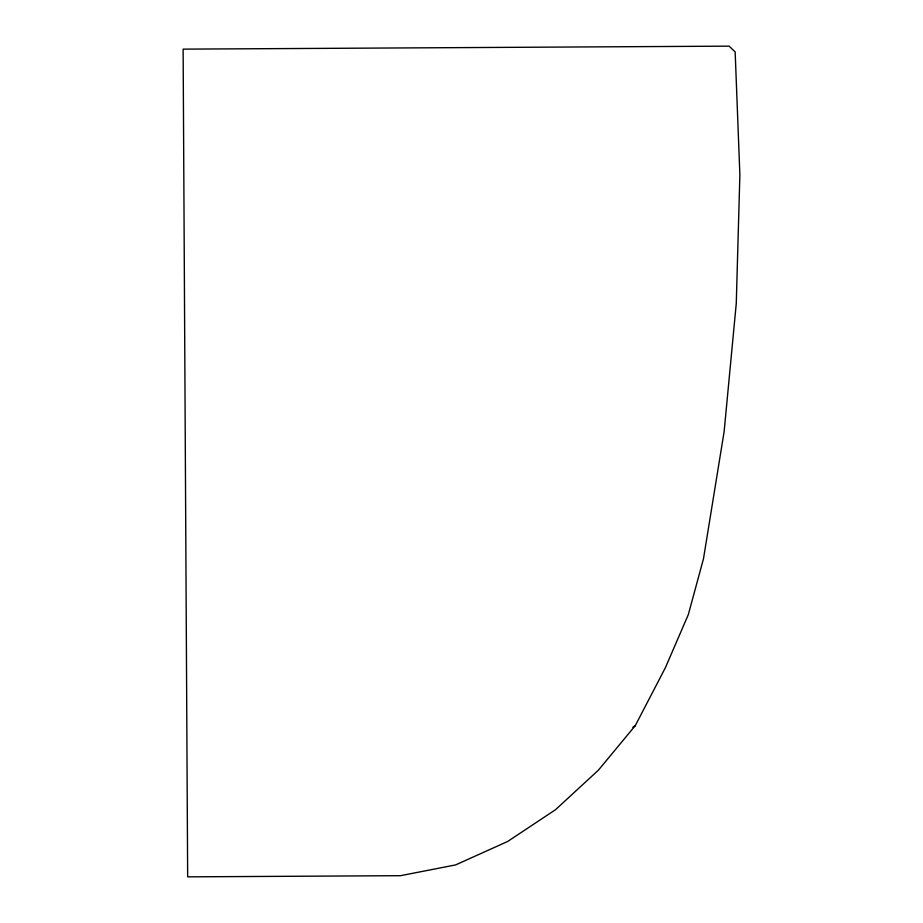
<?xml version="1.0" encoding="UTF-8"?>
<svg xmlns="http://www.w3.org/2000/svg" width="923" height="923" viewBox="0 0 923 923"><rect width="100%" height="100%" fill="white"/><g stroke="black" fill="none" stroke-linecap="round" stroke-linejoin="round"><path stroke-width="1.38" d="M635.232 725.709L665.391 667.698L688.316 614.603L703.476 558.807L724.117 431.699L736.266 303.505L739.877 174.793L735.158 51.919L729.124 46.15L183.123 49.138L187.657 876.85L400.513 875.685L455.604 864.92L507.627 841.499L555.531 809.69L598.346 770.232L635.232 725.709L632.82 727.255"/></g></svg>
